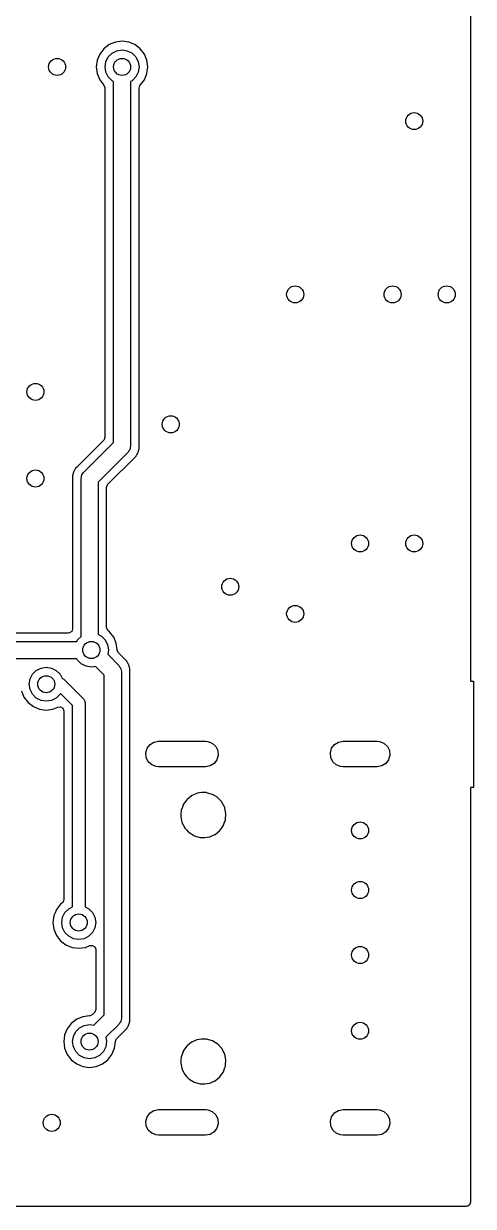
# Model space of a CAD drawing. Extents: x 3.91 to 7.47, y -4.88 to -2.92.
# Drawn here: x 7.058 to 7.473, y -4.88 to -3.788 of the extents above; entities that cross this region are included whole.
import ezdxf

# ---------------------------------------------------------------- set-up
doc = ezdxf.new("R2010")
doc.units = 0
doc.header["$MEASUREMENT"] = 0
doc.layers.add('BLACK', color=7, linetype='CONTINUOUS')

msp = doc.modelspace()

# ---------------------------------------------------------------- linework, layer by layer
at = {"layer": 'BLACK', "linetype": 'CONTINUOUS'}
for p, q in [((7.47078, -2.91931), (7.47078, -4.39456)), ((7.13181, -3.81066), (7.12802, -3.81559)), ((7.13675, -3.80687), (7.13181, -3.81066)), ((7.1425, -3.80448), (7.13675, -3.80687)), ((7.14867, -3.80367), (7.1425, -3.80448)), ((7.15485, -3.80448), (7.14867, -3.80367)), ((7.1606, -3.80687), (7.15485, -3.80448)), ((7.16554, -3.81066), (7.1606, -3.80687)), ((7.16933, -3.81559), (7.16554, -3.81066)), ((7.12564, -3.82135), (7.12483, -3.82752)), ((7.12802, -3.81559), (7.12564, -3.82135)), ((7.1337, -3.82265), (7.13593, -3.81826)), ((7.13593, -3.81826), (7.13942, -3.81478)), ((7.13942, -3.81478), (7.14381, -3.81254)), ((7.14381, -3.81254), (7.14867, -3.81177)), ((7.14867, -3.81177), (7.15354, -3.81254)), ((7.15354, -3.81254), (7.15793, -3.81478)), ((7.15793, -3.81478), (7.16142, -3.81826)), ((7.16142, -3.81826), (7.16365, -3.82265)), ((7.17171, -3.82135), (7.16933, -3.81559)), ((7.17252, -3.82752), (7.17171, -3.82135)), ((7.12483, -3.82752), (7.12564, -3.83369)), ((7.13293, -3.82752), (7.1337, -3.82265)), ((7.1337, -3.83238), (7.13293, -3.82752)), ((7.13593, -3.83677), (7.1337, -3.83238)), ((7.16365, -3.83238), (7.16142, -3.83677)), ((7.16365, -3.82265), (7.16442, -3.82752)), ((7.16442, -3.82752), (7.16365, -3.83238)), ((7.17171, -3.83369), (7.17252, -3.82752)), ((7.12564, -3.83369), (7.12802, -3.83944)), ((7.12802, -3.83944), (7.13181, -3.84438)), ((7.13942, -3.84026), (7.13593, -3.83677)), ((7.1408, -3.84096), (7.13942, -3.84026)), ((7.1408, -4.17426), (7.1408, -3.84096)), ((7.15793, -3.84026), (7.15655, -3.84096)), ((7.15655, -3.84096), (7.15655, -4.17753)), ((7.16142, -3.83677), (7.15793, -3.84026)), ((7.16554, -3.84438), (7.16933, -3.83944)), ((7.16933, -3.83944), (7.17171, -3.83369)), ((7.13181, -3.84438), (7.13181, -3.84438)), ((7.13181, -3.84438), (7.13286, -3.84643)), ((7.13286, -3.84643), (7.13291, -3.84704)), ((7.13291, -3.84704), (7.13291, -4.16937)), ((7.16444, -3.84704), (7.16519, -3.84475)), ((7.16444, -4.18001), (7.16444, -3.84704)), ((7.16519, -3.84475), (7.16544, -3.84445)), ((7.16544, -3.84445), (7.16554, -3.84438)), ((7.13216, -4.17166), (7.13177, -4.17213)), ((7.13291, -4.16937), (7.13216, -4.17166)), ((7.13177, -4.17213), (7.10665, -4.19724)), ((7.11311, -4.20195), (7.1408, -4.17426)), ((7.15494, -4.18197), (7.15424, -4.18308)), ((7.15576, -4.18094), (7.15494, -4.18197)), ((7.15587, -4.1805), (7.15576, -4.18094)), ((7.15611, -4.18012), (7.15587, -4.1805)), ((7.15625, -4.17881), (7.15611, -4.18012)), ((7.15655, -4.17753), (7.15625, -4.17881)), ((7.16343, -4.1833), (7.16386, -4.18245)), ((7.16386, -4.18245), (7.16401, -4.18151)), ((7.16401, -4.18151), (7.16415, -4.18092)), ((7.16415, -4.18092), (7.16444, -4.18001)), ((7.15424, -4.18308), (7.12655, -4.21078)), ((7.13558, -4.21291), (7.1607, -4.18779)), ((7.1607, -4.18779), (7.16159, -4.1869)), ((7.1607, -4.18779), (7.1607, -4.18779)), ((7.16159, -4.1869), (7.16174, -4.1866)), ((7.16174, -4.1866), (7.16202, -4.18605)), ((7.16202, -4.18605), (7.16234, -4.18553)), ((7.16234, -4.18553), (7.1629, -4.18476)), ((7.1629, -4.18476), (7.16299, -4.18447)), ((7.16299, -4.18447), (7.16319, -4.18386)), ((7.16299, -4.18447), (7.16299, -4.18447)), ((7.16319, -4.18386), (7.16343, -4.1833)), ((7.1032, -4.20412), (7.10291, -4.20502)), ((7.10334, -4.20352), (7.1032, -4.20412)), ((7.10344, -4.20289), (7.10334, -4.20352)), ((7.10349, -4.20258), (7.10344, -4.20289)), ((7.10344, -4.20289), (7.10344, -4.20289)), ((7.10392, -4.20174), (7.10349, -4.20258)), ((7.10416, -4.20117), (7.10392, -4.20174)), ((7.10436, -4.20056), (7.10416, -4.20117)), ((7.10445, -4.20027), (7.10436, -4.20056)), ((7.10501, -4.1995), (7.10445, -4.20027)), ((7.10533, -4.19898), (7.10501, -4.1995)), ((7.10576, -4.19813), (7.10533, -4.19898)), ((7.10665, -4.19724), (7.10576, -4.19813)), ((7.10665, -4.19724), (7.10665, -4.19724)), ((7.11124, -4.20491), (7.11148, -4.20453)), ((7.11148, -4.20453), (7.11159, -4.20409)), ((7.11159, -4.20409), (7.11241, -4.20306)), ((7.11241, -4.20306), (7.11311, -4.20195)), ((7.10291, -4.20502), (7.10291, -4.34637)), ((7.1108, -4.2075), (7.1111, -4.20622)), ((7.1108, -4.35339), (7.1108, -4.2075)), ((7.1111, -4.20622), (7.11124, -4.20491)), ((7.12655, -4.21078), (7.12655, -4.3516)), ((7.13444, -4.21566), (7.13519, -4.21337)), ((7.13519, -4.21337), (7.13558, -4.21291)), ((7.13444, -4.34501), (7.13444, -4.21566)), ((7.10291, -4.34637), (7.10216, -4.34867)), ((7.1346, -4.34611), (7.13444, -4.34501)), ((7.13597, -4.3481), (7.1346, -4.34611)), ((7.09901, -4.35027), (7.01147, -4.35027)), ((7.10021, -4.35008), (7.09901, -4.35027)), ((7.10216, -4.34867), (7.10021, -4.35008)), ((7.10678, -4.35817), (7.10757, -4.35663)), ((7.10757, -4.35663), (7.1108, -4.35339)), ((7.12655, -4.3516), (7.12957, -4.35314)), ((7.12957, -4.35314), (7.13305, -4.35663)), ((7.13305, -4.35663), (7.13529, -4.36102)), ((7.13717, -4.34902), (7.13597, -4.3481)), ((7.14096, -4.35396), (7.13717, -4.34902)), ((7.14334, -4.35971), (7.14096, -4.35396)), ((7.01271, -4.35817), (7.10678, -4.35817)), ((7.13529, -4.36102), (7.13606, -4.36588)), ((7.13606, -4.36588), (7.13543, -4.36986)), ((7.14416, -4.36588), (7.14334, -4.35971)), ((7.14414, -4.366), (7.14416, -4.36588)), ((7.14417, -4.36639), (7.14414, -4.366)), ((7.14526, -4.36854), (7.14417, -4.36639)), ((7.10695, -4.37391), (7.01597, -4.37391)), ((7.10757, -4.37514), (7.10695, -4.37391)), ((7.11105, -4.37862), (7.10757, -4.37514)), ((7.11544, -4.38086), (7.11105, -4.37862)), ((7.13543, -4.36986), (7.14573, -4.38017)), ((7.15307, -4.37634), (7.14526, -4.36854)), ((7.1535, -4.37719), (7.15307, -4.37634)), ((7.15382, -4.37771), (7.1535, -4.37719)), ((7.15438, -4.37848), (7.15382, -4.37771)), ((7.15447, -4.37877), (7.15438, -4.37848)), ((7.15467, -4.37938), (7.15447, -4.37877)), ((7.15447, -4.37877), (7.15447, -4.37877)), ((7.0637, -4.39265), (7.06593, -4.38826)), ((7.06593, -4.38826), (7.06942, -4.38478)), ((7.06942, -4.38478), (7.07381, -4.38254)), ((7.07381, -4.38254), (7.07867, -4.38177)), ((7.07867, -4.38177), (7.08354, -4.38254)), ((7.08354, -4.38254), (7.08793, -4.38478)), ((7.08793, -4.38478), (7.09142, -4.38826)), ((7.09142, -4.38826), (7.09334, -4.39203)), ((7.12031, -4.38163), (7.11544, -4.38086)), ((7.12429, -4.381), (7.12031, -4.38163)), ((7.13228, -4.38899), (7.12429, -4.381)), ((7.13228, -4.70278), (7.13228, -4.38899)), ((7.14573, -4.38017), (7.14643, -4.38128)), ((7.14643, -4.38128), (7.14725, -4.38231)), ((7.14725, -4.38231), (7.14735, -4.38275)), ((7.14735, -4.38275), (7.14759, -4.38313)), ((7.14759, -4.38313), (7.14773, -4.38444)), ((7.14773, -4.38444), (7.14803, -4.38572)), ((7.14803, -4.38572), (7.14803, -4.70605)), ((7.1549, -4.37995), (7.15467, -4.37938)), ((7.15533, -4.38079), (7.1549, -4.37995)), ((7.15538, -4.38109), (7.15533, -4.38079)), ((7.15548, -4.38173), (7.15538, -4.38109)), ((7.15563, -4.38232), (7.15548, -4.38173)), ((7.15582, -4.38294), (7.15563, -4.38232)), ((7.15592, -4.38323), (7.15582, -4.38294)), ((7.15582, -4.38294), (7.15582, -4.38294)), ((7.15592, -4.38448), (7.15592, -4.38323)), ((7.15592, -4.70854), (7.15592, -4.38448)), ((7.15592, -4.38448), (7.15592, -4.38448)), ((7.06293, -4.39752), (7.0637, -4.39265)), ((7.0637, -4.40238), (7.06293, -4.39752)), ((7.09334, -4.39203), (7.09363, -4.3922)), ((7.09363, -4.3922), (7.09438, -4.3924)), ((7.09438, -4.3924), (7.09493, -4.39295)), ((7.09493, -4.39295), (7.09561, -4.39334)), ((7.09561, -4.39334), (7.11285, -4.41059)), ((7.47078, -4.39456), (7.47332, -4.39456)), ((7.47332, -4.39456), (7.47332, -4.49299)), ((7.05564, -4.40369), (7.05802, -4.40944)), ((7.05802, -4.40944), (7.06181, -4.41438)), ((7.06593, -4.40677), (7.0637, -4.40238)), ((7.06942, -4.41026), (7.06593, -4.40677)), ((7.07381, -4.41249), (7.06942, -4.41026)), ((7.08793, -4.41026), (7.08354, -4.41249)), ((7.09142, -4.40677), (7.08793, -4.41026)), ((7.09173, -4.40616), (7.09142, -4.40677)), ((7.10277, -4.41721), (7.09173, -4.40616)), ((7.11285, -4.41059), (7.11324, -4.41126)), ((7.11324, -4.41126), (7.11379, -4.41181)), ((7.11379, -4.41181), (7.11399, -4.41256)), ((7.06181, -4.41438), (7.06675, -4.41817)), ((7.06675, -4.41817), (7.0725, -4.42055)), ((7.0725, -4.42055), (7.07867, -4.42136)), ((7.07867, -4.41326), (7.07381, -4.41249)), ((7.08354, -4.41249), (7.07867, -4.41326)), ((7.07867, -4.42136), (7.08485, -4.42055)), ((7.08485, -4.42055), (7.08949, -4.41863)), ((7.08949, -4.41863), (7.09189, -4.41844)), ((7.09189, -4.41844), (7.09394, -4.4197)), ((7.09394, -4.4197), (7.09486, -4.42192)), ((7.09486, -4.42192), (7.09488, -4.42223)), ((7.09488, -4.42223), (7.09488, -4.59638)), ((7.10277, -4.60307), (7.10277, -4.41721)), ((7.11399, -4.41256), (7.11438, -4.41323)), ((7.11438, -4.41323), (7.11438, -4.41401)), ((7.11438, -4.41401), (7.11458, -4.41476)), ((7.11458, -4.41476), (7.11458, -4.60307)), ((7.1719, -4.45668), (7.17452, -4.45324)), ((7.17452, -4.45324), (7.1782, -4.45097)), ((7.1782, -4.45097), (7.18245, -4.45017)), ((7.18245, -4.45017), (7.22576, -4.45017)), ((7.22576, -4.45017), (7.22806, -4.4504)), ((7.22806, -4.4504), (7.23207, -4.452)), ((7.23207, -4.452), (7.23524, -4.45494)), ((7.23524, -4.45494), (7.23714, -4.45883)), ((7.34238, -4.45668), (7.34499, -4.45324)), ((7.34499, -4.45324), (7.34867, -4.45097)), ((7.34867, -4.45097), (7.35293, -4.45017)), ((7.35293, -4.45017), (7.38442, -4.45017)), ((7.38442, -4.45017), (7.38672, -4.4504)), ((7.38672, -4.4504), (7.39073, -4.452)), ((7.39073, -4.452), (7.3939, -4.45494)), ((7.3939, -4.45494), (7.3958, -4.45883)), ((7.1707, -4.46083), (7.1719, -4.45668)), ((7.17107, -4.46514), (7.1707, -4.46083)), ((7.17297, -4.46903), (7.17107, -4.46514)), ((7.23752, -4.46314), (7.23631, -4.46729)), ((7.23714, -4.45883), (7.23752, -4.46314)), ((7.34117, -4.46083), (7.34238, -4.45668)), ((7.34155, -4.46514), (7.34117, -4.46083)), ((7.34344, -4.46903), (7.34155, -4.46514)), ((7.39618, -4.46314), (7.39497, -4.46729)), ((7.3958, -4.45883), (7.39618, -4.46314)), ((7.17614, -4.47197), (7.17297, -4.46903)), ((7.18016, -4.47357), (7.17614, -4.47197)), ((7.18245, -4.4738), (7.18016, -4.47357)), ((7.22576, -4.4738), (7.18245, -4.4738)), ((7.23001, -4.473), (7.22576, -4.4738)), ((7.2337, -4.47073), (7.23001, -4.473)), ((7.23631, -4.46729), (7.2337, -4.47073)), ((7.34662, -4.47197), (7.34344, -4.46903)), ((7.35063, -4.47357), (7.34662, -4.47197)), ((7.35293, -4.4738), (7.35063, -4.47357)), ((7.38442, -4.4738), (7.35293, -4.4738)), ((7.38867, -4.473), (7.38442, -4.4738)), ((7.39236, -4.47073), (7.38867, -4.473)), ((7.39497, -4.46729), (7.39236, -4.47073)), ((7.21793, -4.49828), (7.21322, -4.50032)), ((7.21818, -4.49817), (7.21793, -4.49828)), ((7.21793, -4.49828), (7.21793, -4.49828)), ((7.22237, -4.4976), (7.21818, -4.49817)), ((7.22644, -4.4976), (7.22237, -4.4976)), ((7.22651, -4.4976), (7.22644, -4.4976)), ((7.22664, -4.49761), (7.22651, -4.4976)), ((7.22651, -4.4976), (7.22651, -4.4976)), ((7.22684, -4.49763), (7.22664, -4.49761)), ((7.22664, -4.49761), (7.22664, -4.49761)), ((7.23229, -4.49921), (7.22684, -4.49763)), ((7.2371, -4.50219), (7.23229, -4.49921)), ((7.47332, -4.49299), (7.47078, -4.49299)), ((7.47078, -4.49299), (7.47078, -4.87573)), ((7.2052, -4.50886), (7.20441, -4.51103)), ((7.20529, -4.50861), (7.2052, -4.50886)), ((7.2052, -4.50886), (7.2052, -4.50886)), ((7.20732, -4.50575), (7.20529, -4.50861)), ((7.20842, -4.50421), (7.20732, -4.50575)), ((7.20857, -4.50399), (7.20842, -4.50421)), ((7.20878, -4.50382), (7.20857, -4.50399)), ((7.21277, -4.50059), (7.20878, -4.50382)), ((7.21297, -4.50042), (7.21277, -4.50059)), ((7.21277, -4.50059), (7.21277, -4.50059)), ((7.21322, -4.50032), (7.21297, -4.50042)), ((7.23728, -4.50239), (7.2371, -4.50219)), ((7.24076, -4.50617), (7.23728, -4.50239)), ((7.24094, -4.50637), (7.24076, -4.50617)), ((7.24076, -4.50617), (7.24076, -4.50617)), ((7.24351, -4.51142), (7.24094, -4.50637)), ((7.20313, -4.51718), (7.20295, -4.5196)), ((7.20295, -4.5196), (7.203, -4.51986)), ((7.203, -4.51986), (7.20371, -4.52336)), ((7.203, -4.51986), (7.203, -4.51986)), ((7.20335, -4.51421), (7.20313, -4.51718)), ((7.20337, -4.51394), (7.20335, -4.51421)), ((7.20335, -4.51421), (7.20335, -4.51421)), ((7.20441, -4.51103), (7.20337, -4.51394)), ((7.24357, -4.51168), (7.24351, -4.51142)), ((7.24397, -4.51369), (7.24357, -4.51168)), ((7.24464, -4.51697), (7.24397, -4.51369)), ((7.24422, -4.52263), (7.24464, -4.51697)), ((7.20371, -4.52336), (7.20407, -4.52515)), ((7.20407, -4.52515), (7.20664, -4.5302)), ((7.20664, -4.5302), (7.20682, -4.5304)), ((7.20682, -4.5304), (7.20682, -4.5304)), ((7.20682, -4.5304), (7.20863, -4.53236)), ((7.23902, -4.53258), (7.24087, -4.52997)), ((7.24087, -4.52997), (7.24215, -4.52818)), ((7.24215, -4.52818), (7.2423, -4.52796)), ((7.24215, -4.52818), (7.24215, -4.52818)), ((7.2423, -4.52796), (7.24239, -4.52771)), ((7.24239, -4.52771), (7.2434, -4.52489)), ((7.24239, -4.52771), (7.24239, -4.52771)), ((7.2434, -4.52489), (7.24422, -4.52263)), ((7.20863, -4.53236), (7.21048, -4.53438)), ((7.21048, -4.53438), (7.21071, -4.53452)), ((7.21071, -4.53452), (7.21465, -4.53696)), ((7.21465, -4.53696), (7.2153, -4.53736)), ((7.2153, -4.53736), (7.22074, -4.53894)), ((7.22074, -4.53894), (7.22095, -4.53896)), ((7.22095, -4.53896), (7.22095, -4.53896)), ((7.22095, -4.53896), (7.22107, -4.53897)), ((7.22107, -4.53897), (7.22107, -4.53897)), ((7.22107, -4.53897), (7.22114, -4.53897)), ((7.22114, -4.53897), (7.22521, -4.53897)), ((7.22521, -4.53897), (7.22941, -4.5384)), ((7.22941, -4.5384), (7.22965, -4.53829)), ((7.22965, -4.53829), (7.23437, -4.53625)), ((7.22965, -4.53829), (7.22965, -4.53829)), ((7.23437, -4.53625), (7.23461, -4.53615)), ((7.23437, -4.53625), (7.23437, -4.53625)), ((7.23461, -4.53615), (7.2368, -4.53438)), ((7.2368, -4.53438), (7.23881, -4.53275)), ((7.23881, -4.53275), (7.23902, -4.53258)), ((7.23881, -4.53275), (7.23881, -4.53275)), ((7.09488, -4.59638), (7.09413, -4.59867)), ((7.0868, -4.60854), (7.0858, -4.61096)), ((7.08802, -4.60559), (7.0868, -4.60854)), ((7.09181, -4.60066), (7.08802, -4.60559)), ((7.09335, -4.59948), (7.09181, -4.60066)), ((7.09413, -4.59867), (7.09335, -4.59948)), ((7.0937, -4.61265), (7.09593, -4.60826)), ((7.09593, -4.60826), (7.09942, -4.60478)), ((7.09942, -4.60478), (7.10277, -4.60307)), ((7.11458, -4.60307), (7.11793, -4.60478)), ((7.11793, -4.60478), (7.12142, -4.60826)), ((7.12142, -4.60826), (7.12365, -4.61265)), ((7.08487, -4.61724), (7.08483, -4.61752)), ((7.08483, -4.61752), (7.08564, -4.62369)), ((7.08537, -4.61343), (7.08487, -4.61724)), ((7.08564, -4.61135), (7.08537, -4.61343)), ((7.0858, -4.61096), (7.08564, -4.61135)), ((7.09293, -4.61752), (7.0937, -4.61265)), ((7.0937, -4.62238), (7.09293, -4.61752)), ((7.12365, -4.61265), (7.12442, -4.61752)), ((7.12442, -4.61752), (7.12365, -4.62238)), ((7.08564, -4.62369), (7.08802, -4.62944)), ((7.08802, -4.62944), (7.09181, -4.63438)), ((7.09593, -4.62677), (7.0937, -4.62238)), ((7.09942, -4.63026), (7.09593, -4.62677)), ((7.10381, -4.63249), (7.09942, -4.63026)), ((7.11793, -4.63026), (7.11354, -4.63249)), ((7.12142, -4.62677), (7.11793, -4.63026)), ((7.12365, -4.62238), (7.12142, -4.62677)), ((7.09181, -4.63438), (7.09675, -4.63817)), ((7.09675, -4.63817), (7.1025, -4.64055)), ((7.1025, -4.64055), (7.10867, -4.64136)), ((7.10867, -4.63326), (7.10381, -4.63249)), ((7.11354, -4.63249), (7.10867, -4.63326)), ((7.10867, -4.64136), (7.11485, -4.64055)), ((7.11485, -4.64055), (7.11899, -4.63883)), ((7.11899, -4.63883), (7.1214, -4.63864)), ((7.1214, -4.63864), (7.12345, -4.6399)), ((7.12345, -4.6399), (7.12437, -4.64213)), ((7.12437, -4.64213), (7.12438, -4.64243)), ((7.12438, -4.64243), (7.12438, -4.69789)), ((7.10675, -4.70687), (7.10181, -4.71066)), ((7.1125, -4.70448), (7.10675, -4.70687)), ((7.11867, -4.70367), (7.1125, -4.70448)), ((7.1188, -4.70369), (7.11867, -4.70367)), ((7.11918, -4.70366), (7.1188, -4.70369)), ((7.12133, -4.70256), (7.11918, -4.70366)), ((7.12324, -4.70065), (7.12133, -4.70256)), ((7.12266, -4.7124), (7.13228, -4.70278)), ((7.12364, -4.70019), (7.12324, -4.70065)), ((7.12438, -4.69789), (7.12364, -4.70019)), ((7.14803, -4.70605), (7.14773, -4.70734)), ((7.09802, -4.71559), (7.09564, -4.72135)), ((7.10181, -4.71066), (7.09802, -4.71559)), ((7.10593, -4.71826), (7.10942, -4.71478)), ((7.10942, -4.71478), (7.11381, -4.71254)), ((7.11381, -4.71254), (7.11867, -4.71177)), ((7.11867, -4.71177), (7.12266, -4.7124)), ((7.14572, -4.71161), (7.13379, -4.72353)), ((7.14363, -4.72486), (7.15218, -4.71631)), ((7.14642, -4.71049), (7.14572, -4.71161)), ((7.14724, -4.70947), (7.14642, -4.71049)), ((7.14734, -4.70903), (7.14724, -4.70947)), ((7.14758, -4.70864), (7.14734, -4.70903)), ((7.14773, -4.70734), (7.14758, -4.70864)), ((7.15218, -4.71631), (7.15307, -4.71542)), ((7.15218, -4.71631), (7.15218, -4.71631)), ((7.15307, -4.71542), (7.1535, -4.71458)), ((7.1535, -4.71458), (7.15382, -4.71406)), ((7.15382, -4.71406), (7.1542, -4.71354)), ((7.1542, -4.71354), (7.15438, -4.71329)), ((7.15438, -4.71329), (7.15467, -4.71238)), ((7.15467, -4.71238), (7.1549, -4.71182)), ((7.1549, -4.71182), (7.15533, -4.71097)), ((7.15533, -4.71097), (7.15545, -4.71022)), ((7.15545, -4.71022), (7.15548, -4.71004)), ((7.15548, -4.71004), (7.15563, -4.70944)), ((7.15563, -4.70944), (7.15592, -4.70854)), ((7.09564, -4.72135), (7.09483, -4.72752)), ((7.09483, -4.72752), (7.09564, -4.73369)), ((7.10293, -4.72752), (7.1037, -4.72265)), ((7.1037, -4.73238), (7.10293, -4.72752)), ((7.1037, -4.72265), (7.10593, -4.71826)), ((7.13442, -4.72752), (7.13365, -4.73238)), ((7.13379, -4.72353), (7.13442, -4.72752)), ((7.14171, -4.73369), (7.14252, -4.72752)), ((7.14252, -4.72752), (7.14323, -4.72533)), ((7.14252, -4.72752), (7.14252, -4.72752)), ((7.14323, -4.72533), (7.14363, -4.72486)), ((7.21277, -4.72815), (7.20878, -4.73138)), ((7.21297, -4.72798), (7.21277, -4.72815)), ((7.21277, -4.72815), (7.21277, -4.72815)), ((7.21322, -4.72788), (7.21297, -4.72798)), ((7.21793, -4.72583), (7.21322, -4.72788)), ((7.21818, -4.72573), (7.21793, -4.72583)), ((7.21793, -4.72583), (7.21793, -4.72583)), ((7.22174, -4.72524), (7.21818, -4.72573)), ((7.22224, -4.72517), (7.22174, -4.72524)), ((7.22237, -4.72515), (7.22224, -4.72517)), ((7.22224, -4.72517), (7.22224, -4.72517)), ((7.22644, -4.72515), (7.22237, -4.72515)), ((7.22651, -4.72516), (7.22644, -4.72515)), ((7.22664, -4.72517), (7.22651, -4.72516)), ((7.22651, -4.72516), (7.22651, -4.72516)), ((7.22684, -4.72518), (7.22664, -4.72517)), ((7.22664, -4.72517), (7.22664, -4.72517)), ((7.23229, -4.72677), (7.22684, -4.72518)), ((7.2371, -4.72975), (7.23229, -4.72677)), ((7.09564, -4.73369), (7.09802, -4.73944)), ((7.09802, -4.73944), (7.10181, -4.74438)), ((7.10593, -4.73677), (7.1037, -4.73238)), ((7.10942, -4.74026), (7.10593, -4.73677)), ((7.13142, -4.73677), (7.12793, -4.74026)), ((7.13365, -4.73238), (7.13142, -4.73677)), ((7.13554, -4.74438), (7.13933, -4.73944)), ((7.13933, -4.73944), (7.14171, -4.73369)), ((7.20503, -4.73687), (7.20337, -4.7415)), ((7.2052, -4.73642), (7.20503, -4.73687)), ((7.20529, -4.73617), (7.2052, -4.73642)), ((7.2052, -4.73642), (7.2052, -4.73642)), ((7.20552, -4.73584), (7.20529, -4.73617)), ((7.20842, -4.73176), (7.20552, -4.73584)), ((7.20857, -4.73155), (7.20842, -4.73176)), ((7.20878, -4.73138), (7.20857, -4.73155)), ((7.23728, -4.72995), (7.2371, -4.72975)), ((7.24076, -4.73373), (7.23728, -4.72995)), ((7.24094, -4.73393), (7.24076, -4.73373)), ((7.24076, -4.73373), (7.24076, -4.73373)), ((7.24351, -4.73898), (7.24094, -4.73393)), ((7.24357, -4.73924), (7.24351, -4.73898)), ((7.24456, -4.74418), (7.24357, -4.73924)), ((7.10181, -4.74438), (7.10675, -4.74817)), ((7.10675, -4.74817), (7.1125, -4.75055)), ((7.11381, -4.74249), (7.10942, -4.74026)), ((7.1125, -4.75055), (7.11867, -4.75136)), ((7.11867, -4.74326), (7.11381, -4.74249)), ((7.12354, -4.74249), (7.11867, -4.74326)), ((7.11867, -4.75136), (7.12485, -4.75055)), ((7.12793, -4.74026), (7.12354, -4.74249)), ((7.12485, -4.75055), (7.1306, -4.74817)), ((7.1306, -4.74817), (7.13192, -4.74715)), ((7.13192, -4.74715), (7.13554, -4.74438)), ((7.20315, -4.74438), (7.20295, -4.74715)), ((7.20295, -4.74715), (7.203, -4.74742)), ((7.203, -4.74742), (7.20362, -4.75045)), ((7.203, -4.74742), (7.203, -4.74742)), ((7.20335, -4.74177), (7.20315, -4.74438)), ((7.20337, -4.7415), (7.20335, -4.74177)), ((7.20335, -4.74177), (7.20335, -4.74177)), ((7.20362, -4.75045), (7.20407, -4.75271)), ((7.24381, -4.75133), (7.24422, -4.75019)), ((7.24422, -4.75019), (7.24436, -4.74827)), ((7.24436, -4.74827), (7.24462, -4.7448)), ((7.24464, -4.74453), (7.24456, -4.74418)), ((7.24462, -4.7448), (7.24464, -4.74453)), ((7.24462, -4.7448), (7.24462, -4.7448)), ((7.20407, -4.75271), (7.20664, -4.75776)), ((7.20664, -4.75776), (7.20682, -4.75796)), ((7.20682, -4.75796), (7.20682, -4.75796)), ((7.20682, -4.75796), (7.20863, -4.75992)), ((7.20863, -4.75992), (7.21048, -4.76193)), ((7.2368, -4.76193), (7.23881, -4.76031)), ((7.23881, -4.76031), (7.23902, -4.76014)), ((7.23881, -4.76031), (7.23881, -4.76031)), ((7.23902, -4.76014), (7.2423, -4.75552)), ((7.2423, -4.75552), (7.24239, -4.75527)), ((7.24239, -4.75527), (7.24381, -4.75133)), ((7.24239, -4.75527), (7.24239, -4.75527)), ((7.21048, -4.76193), (7.2153, -4.76492)), ((7.2153, -4.76492), (7.22074, -4.7665)), ((7.22074, -4.7665), (7.22095, -4.76652)), ((7.22095, -4.76652), (7.22095, -4.76652)), ((7.22095, -4.76652), (7.22107, -4.76653)), ((7.22107, -4.76653), (7.22107, -4.76653)), ((7.22107, -4.76653), (7.22114, -4.76653)), ((7.22114, -4.76653), (7.22521, -4.76653)), ((7.22521, -4.76653), (7.22941, -4.76596)), ((7.22941, -4.76596), (7.22965, -4.76585)), ((7.22965, -4.76585), (7.23437, -4.76381)), ((7.22965, -4.76585), (7.22965, -4.76585)), ((7.23437, -4.76381), (7.23461, -4.76371)), ((7.23437, -4.76381), (7.23437, -4.76381)), ((7.23461, -4.76371), (7.2368, -4.76193)), ((7.1719, -4.79684), (7.17452, -4.79339)), ((7.17452, -4.79339), (7.1782, -4.79112)), ((7.1782, -4.79112), (7.18245, -4.79033)), ((7.18245, -4.79033), (7.22576, -4.79033)), ((7.22576, -4.79033), (7.22806, -4.79056)), ((7.22806, -4.79056), (7.23207, -4.79216)), ((7.23207, -4.79216), (7.23524, -4.7951)), ((7.34238, -4.79684), (7.34499, -4.79339)), ((7.34499, -4.79339), (7.34867, -4.79112)), ((7.34867, -4.79112), (7.35293, -4.79033)), ((7.35293, -4.79033), (7.38442, -4.79033)), ((7.38442, -4.79033), (7.38672, -4.79056)), ((7.38672, -4.79056), (7.39073, -4.79216)), ((7.39073, -4.79216), (7.3939, -4.7951)), ((7.1707, -4.80099), (7.1719, -4.79684)), ((7.17107, -4.8053), (7.1707, -4.80099)), ((7.23524, -4.7951), (7.23714, -4.79899)), ((7.23752, -4.8033), (7.23631, -4.80745)), ((7.23714, -4.79899), (7.23752, -4.8033)), ((7.34117, -4.80099), (7.34238, -4.79684)), ((7.34155, -4.8053), (7.34117, -4.80099)), ((7.3939, -4.7951), (7.3958, -4.79899)), ((7.39618, -4.8033), (7.39497, -4.80745)), ((7.3958, -4.79899), (7.39618, -4.8033)), ((7.17297, -4.80918), (7.17107, -4.8053)), ((7.17614, -4.81213), (7.17297, -4.80918)), ((7.18016, -4.81373), (7.17614, -4.81213)), ((7.18245, -4.81395), (7.18016, -4.81373)), ((7.22576, -4.81395), (7.18245, -4.81395)), ((7.23001, -4.81316), (7.22576, -4.81395)), ((7.2337, -4.81089), (7.23001, -4.81316)), ((7.23631, -4.80745), (7.2337, -4.81089)), ((7.34344, -4.80918), (7.34155, -4.8053)), ((7.34662, -4.81213), (7.34344, -4.80918)), ((7.35063, -4.81373), (7.34662, -4.81213)), ((7.35293, -4.81395), (7.35063, -4.81373)), ((7.38442, -4.81395), (7.35293, -4.81395)), ((7.38867, -4.81316), (7.38442, -4.81395)), ((7.39236, -4.81089), (7.38867, -4.81316)), ((7.39497, -4.80745), (7.39236, -4.81089)), ((7.46688, -4.87962), (3.91047, -4.87962)), ((7.46809, -4.87943), (7.46688, -4.87962)), ((7.47004, -4.87802), (7.46809, -4.87943)), ((7.47078, -4.87573), (7.47004, -4.87802))]:
    msp.add_line(p, q, dxfattribs=at)
at = {"layer": 'BLACK'}
for centre in [(7.08867, -3.82752), (7.14867, -3.82752), (7.41867, -3.87752), (7.30867, -4.03752), (7.39867, -4.03752), (7.44867, -4.03752), (7.06867, -4.12752), (7.19367, -4.15752), (7.06867, -4.20752), (7.36867, -4.26752), (7.41867, -4.26752), (7.24867, -4.30752), (7.30867, -4.33252), (7.12031, -4.36588), (7.07867, -4.39752), (7.36867, -4.53252), (7.36867, -4.58752), (7.10867, -4.61752), (7.36867, -4.64752), (7.36867, -4.71752), (7.11867, -4.72752), (7.08367, -4.80252)]:
    msp.add_circle(centre, 0.00787, dxfattribs=at)

doc.saveas('drawing.dxf')
